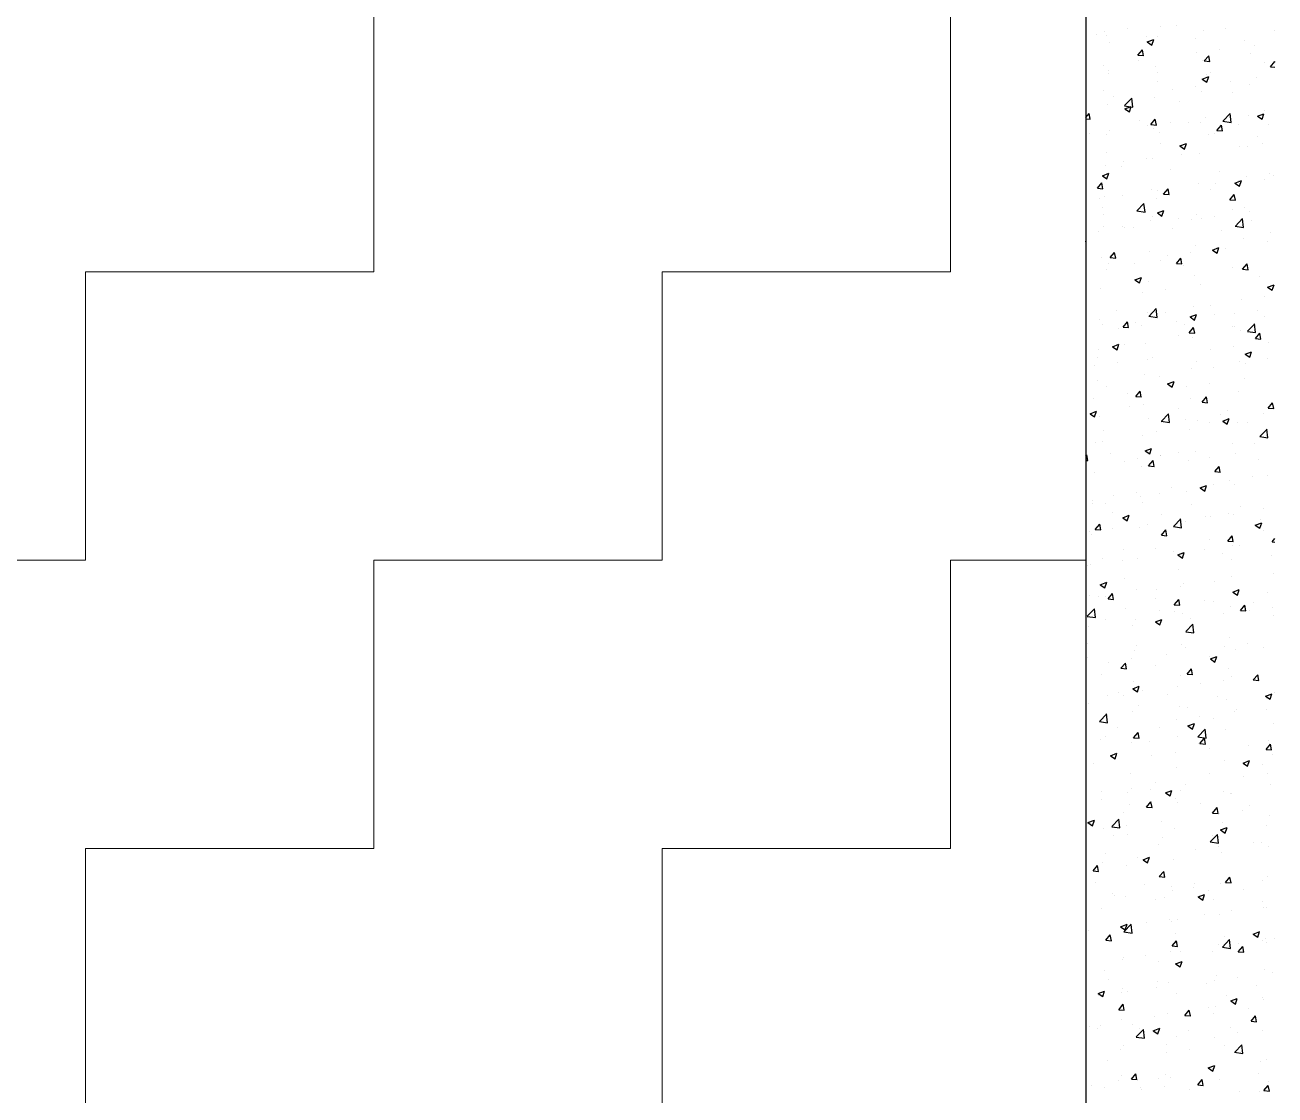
# Model space of a CAD drawing. Header units: millimetres. Extents: x 331487 to 517269, y 198509 to 399936.
# Drawn here: x 446555 to 447909, y 336120 to 337279 of the extents above; entities that cross this region are included whole.
import ezdxf

# ---------------------------------------------------------------- set-up
doc = ezdxf.new("R2010")
doc.units = ezdxf.units.MM
doc.header["$MEASUREMENT"] = 0
doc.layers.add('9th_Column', color=2, linetype='Continuous', lineweight=25)
doc.layers.add('9th_Hatch-4', color=252, linetype='Continuous', lineweight=5)
doc.layers.add('COLUMN', color=6, linetype='Continuous')

msp = doc.modelspace()

# ---------------------------------------------------------------- linework, layer by layer
at = {"layer": '9th_Column'}
msp.add_line((447704.3, 338208.5), (447704.3, 332808.5), dxfattribs=at)
at = {"layer": '9th_Hatch-4', "linetype": 'Continuous'}
for p, q in [((446932.9, 337011.6), (446932.9, 337324.1)), ((447557.9, 337011.6), (447557.9, 337324.1)), ((446620.4, 337011.6), (446932.9, 337011.6)), ((446620.4, 336699.1), (446620.4, 337011.6)), ((447245.4, 337011.6), (447557.9, 337011.6)), ((447245.4, 336699.1), (447245.4, 337011.6)), ((446307.9, 336699.1), (446620.4, 336699.1)), ((446932.9, 336699.1), (447245.4, 336699.1)), ((446932.9, 336386.6), (446932.9, 336699.1)), ((447557.9, 336699.1), (447704.3, 336699.1)), ((447557.9, 336386.6), (447557.9, 336699.1)), ((446620.4, 336386.6), (446932.9, 336386.6)), ((446620.4, 336074.1), (446620.4, 336386.6)), ((447245.4, 336386.6), (447557.9, 336386.6)), ((447245.4, 336074.1), (447245.4, 336386.6))]:
    msp.add_line(p, q, dxfattribs=at)
at = {"layer": 'COLUMN', "color": 2, "linetype": 'Continuous'}
for p, q in [((447716.4, 337269), (447716.4, 337269)), ((447724.4, 337271.7), (447724.4, 337271.7)), ((447727.3, 337267.5), (447727.3, 337267.5)), ((447749.4, 337275), (447749.4, 337275)), ((447769.8, 337266.8), (447769.8, 337266.8)), ((447781.6, 337267), (447781.6, 337267)), ((447785.6, 337277.5), (447785.6, 337277.5)), ((447802.1, 337278), (447802.1, 337278)), ((447823.1, 337264.5), (447823.1, 337264.5)), ((447832.1, 337273.4), (447832.1, 337273.4)), ((447855.4, 337275.7), (447855.4, 337275.7)), ((447908.8, 337273.4), (447908.8, 337273.4)), ((447730.3, 337259.9), (447730.3, 337259.9)), ((447760.9, 337246.3), (447765.7, 337252)), ((447766.9, 337245.7), (447765.7, 337252)), ((447770.9, 337260.6), (447777.9, 337263.3)), ((447770.9, 337260.6), (447775.9, 337257.3)), ((447775.9, 337257.3), (447777.9, 337263.3)), ((447849.2, 337252.2), (447849.2, 337252.2)), ((447876.5, 337262.3), (447876.5, 337262.3)), ((447887.1, 337257.2), (447887.1, 337257.2)), ((447760.9, 337246.3), (447766.9, 337245.8)), ((447761, 337240.6), (447761, 337240.6)), ((447824.1, 337248.9), (447824.1, 337248.9)), ((447830.9, 337240.1), (447830.9, 337240.1)), ((447832.7, 337240), (447837.5, 337245.7)), ((447832.7, 337240), (447838.6, 337239.5)), ((447838.6, 337239.5), (447837.5, 337245.7)), ((447882.9, 337247.6), (447882.9, 337247.6)), ((447898.1, 337237.9), (447898.1, 337237.9)), ((447904.4, 337233.7), (447909.2, 337239.5)), ((447909.3, 337238.6), (447909.2, 337239.5)), ((447723.1, 337235.6), (447723.1, 337235.6)), ((447728.8, 337229.4), (447728.8, 337229.4)), ((447729.1, 337226.6), (447729.1, 337226.6)), ((447780.4, 337233.7), (447780.4, 337233.7)), ((447782.2, 337227.1), (447782.2, 337227.1)), ((447835.5, 337224.9), (447835.5, 337224.9)), ((447839.8, 337227.9), (447839.8, 337227.9)), ((447904.4, 337233.7), (447909.3, 337233.3)), ((447781.5, 337217.8), (447781.5, 337217.8)), ((447822.9, 337212.7), (447822.9, 337212.7)), ((447830.6, 337220.4), (447837.6, 337223.1)), ((447830.6, 337220.4), (447835.6, 337217)), ((447835.6, 337217), (447837.6, 337223.1)), ((447860.7, 337217.7), (447860.7, 337217.7)), ((447881.6, 337214.3), (447881.6, 337214.3)), ((447888.9, 337222.6), (447888.9, 337222.6)), ((447723.2, 337207.8), (447723.2, 337207.8)), ((447734.7, 337201.1), (447734.7, 337201.1)), ((447746.4, 337191.6), (447754.2, 337199.7)), ((447755.2, 337190.1), (447754.1, 337199.6)), ((447779.2, 337200.4), (447779.2, 337200.4)), ((447797.8, 337209.4), (447797.8, 337209.4)), ((447829.7, 337206.8), (447829.7, 337206.8)), ((447863.8, 337205.9), (447863.8, 337205.9)), ((447727.8, 337193.3), (447727.8, 337193.3)), ((447746.3, 337191.5), (447755.2, 337190.1)), ((447746.6, 337188.1), (447753.6, 337190.8)), ((447746.6, 337188.1), (447751.6, 337184.8)), ((447747.1, 337185.9), (447747.1, 337185.9)), ((447751.6, 337184.8), (447753.6, 337190.8)), ((447805.4, 337195.9), (447805.4, 337195.9)), ((447897.6, 337186.6), (447897.6, 337186.6)), ((447704.3, 337178.9), (447707.9, 337183.1)), ((447704.3, 337177.2), (447709.1, 337176.8)), ((447709, 337176.8), (447707.9, 337183.1)), ((447709.3, 337178.3), (447709.3, 337178.3)), ((447762.7, 337176), (447762.7, 337176)), ((447771.5, 337170), (447771.5, 337170)), ((447774.8, 337171.1), (447779.6, 337176.8)), ((447774.8, 337171.1), (447780.8, 337170.5)), ((447780.8, 337170.5), (447779.6, 337176.8)), ((447796.6, 337173.3), (447796.6, 337173.3)), ((447816.1, 337173.8), (447816.1, 337173.8)), ((447828.5, 337173.5), (447828.5, 337173.5)), ((447834.4, 337178.3), (447834.4, 337178.3)), ((447846.5, 337164.8), (447851.3, 337170.5)), ((447852.5, 337164.3), (447851.3, 337170.5)), ((447853, 337174.9), (447861.9, 337173.5)), ((447853.1, 337175), (447860.9, 337183.1)), ((447861.9, 337173.5), (447860.8, 337183)), ((447869.5, 337171.5), (447869.5, 337171.5)), ((447880.4, 337181), (447880.4, 337181)), ((447890.3, 337180.1), (447897.3, 337182.8)), ((447890.3, 337180.1), (447895.3, 337176.8)), ((447895.3, 337176.8), (447897.3, 337182.8)), ((447901.9, 337170.9), (447901.9, 337170.9)), ((447708.4, 337161.7), (447708.4, 337161.7)), ((447726.6, 337160), (447726.6, 337160)), ((447730.4, 337164.9), (447730.4, 337164.9)), ((447778, 337167.1), (447778, 337167.1)), ((447783.8, 337162.6), (447783.8, 337162.6)), ((447837.2, 337160.3), (447837.2, 337160.3)), ((447843.6, 337160.9), (447843.6, 337160.9)), ((447846.5, 337164.8), (447852.5, 337164.3)), ((447890.5, 337158.1), (447890.5, 337158.1)), ((447785.3, 337150.9), (447785.3, 337150.9)), ((447806.3, 337147.9), (447813.3, 337150.5)), ((447806.3, 337147.9), (447811.3, 337144.5)), ((447811.2, 337144.5), (447813.3, 337150.5)), ((447871.3, 337147.1), (447871.3, 337147.1)), ((447879.2, 337147.7), (447879.2, 337147.7)), ((447896.3, 337150.4), (447896.3, 337150.4)), ((447727, 337140.9), (447727, 337140.9)), ((447745.2, 337130.6), (447745.2, 337130.6)), ((447770.3, 337133.8), (447770.3, 337133.8)), ((447776.8, 337133.8), (447776.8, 337133.8)), ((447808.1, 337138.8), (447808.1, 337138.8)), ((447827.3, 337140.2), (447827.3, 337140.2)), ((447722.3, 337115.6), (447729.3, 337118.3)), ((447722.3, 337115.6), (447727.2, 337112.3)), ((447725.4, 337126.8), (447725.4, 337126.8)), ((447727.2, 337112.2), (447729.3, 337118.3)), ((447742.8, 337125.2), (447742.8, 337125.2)), ((447796.2, 337122.9), (447796.2, 337122.9)), ((447849.6, 337120.7), (447849.6, 337120.7)), ((447902.9, 337118.4), (447902.9, 337118.4)), ((447907.9, 337116), (447907.9, 337116)), ((447716.9, 337102.1), (447721.8, 337107.9)), ((447716.9, 337102.1), (447722.9, 337101.6)), ((447722.9, 337101.6), (447721.8, 337107.9)), ((447826, 337106.9), (447826, 337106.9)), ((447845, 337107.7), (447845, 337107.7)), ((447866, 337107.6), (447873, 337110.3)), ((447866, 337107.6), (447870.9, 337104.2)), ((447870, 337111), (447870, 337111)), ((447870.9, 337104.2), (447873, 337110.3)), ((447878, 337114.4), (447878, 337114.4)), ((447897.8, 337111.2), (447897.8, 337111.2)), ((447718.9, 337091.1), (447718.9, 337091.1)), ((447724.2, 337093.5), (447724.2, 337093.5)), ((447744, 337094.4), (447744, 337094.4)), ((447775.5, 337100.5), (447775.5, 337100.5)), ((447781.2, 337091.2), (447781.2, 337091.2)), ((447781.8, 337099.4), (447781.8, 337099.4)), ((447788.7, 337095.8), (447793.5, 337101.6)), ((447788.7, 337095.8), (447794.7, 337095.3)), ((447794.6, 337095.3), (447793.5, 337101.6)), ((447839.5, 337101.2), (447839.5, 337101.2)), ((447860.4, 337089.6), (447865.2, 337095.3)), ((447860.4, 337089.6), (447866.4, 337089)), ((447866.4, 337089), (447865.2, 337095.3)), ((447722.9, 337081.2), (447722.9, 337081.2)), ((447759.6, 337077.6), (447767.4, 337085.7)), ((447759.6, 337077.5), (447768.5, 337076.1)), ((447768.5, 337076.1), (447767.3, 337085.6)), ((447781.9, 337075.3), (447788.9, 337078)), ((447781.9, 337075.3), (447786.9, 337072)), ((447786.9, 337072), (447788.9, 337078)), ((447863.5, 337079.3), (447863.5, 337079.3)), ((447876.8, 337081.1), (447876.8, 337081.1)), ((447881.6, 337076.5), (447881.6, 337076.5)), ((447723.3, 337074.1), (447723.3, 337074.1)), ((447774.3, 337067.2), (447774.3, 337067.2)), ((447776.7, 337071.8), (447776.7, 337071.8)), ((447805.1, 337069.3), (447805.1, 337069.3)), ((447818.7, 337068.3), (447818.7, 337068.3)), ((447824.8, 337073.6), (447824.8, 337073.6)), ((447830.1, 337069.6), (447830.1, 337069.6)), ((447843.7, 337071.6), (447843.7, 337071.6)), ((447866.4, 337061), (447874.2, 337069.2)), ((447875.2, 337059.6), (447874.1, 337069.1)), ((447883.5, 337067.3), (447883.5, 337067.3)), ((447717.6, 337055), (447717.6, 337055)), ((447723, 337060.2), (447723, 337060.2)), ((447744.4, 337060.7), (447744.4, 337060.7)), ((447746.8, 337059.2), (447746.8, 337059.2)), ((447755.5, 337060), (447755.5, 337060)), ((447797.8, 337058.4), (447797.8, 337058.4)), ((447851.2, 337056.2), (447851.2, 337056.2)), ((447866.3, 337060.9), (447875.2, 337059.6)), ((447875.6, 337047.8), (447875.6, 337047.8)), ((447904.6, 337053.9), (447904.6, 337053.9)), ((447704.3, 337045.6), (447704.9, 337045.8)), ((447704.3, 337044.1), (447704.9, 337045.8)), ((447823.6, 337040.3), (447823.6, 337040.3)), ((447841.6, 337035.1), (447848.6, 337037.8)), ((447841.6, 337035.1), (447846.6, 337031.7)), ((447843.3, 337034.3), (447843.3, 337034.3)), ((447846.6, 337031.7), (447848.6, 337037.8)), ((447855.3, 337037.1), (447855.3, 337037.1)), ((447901.7, 337044.3), (447901.7, 337044.3)), ((447721.8, 337026.9), (447721.8, 337026.9)), ((447730.8, 337026.9), (447735.6, 337032.6)), ((447730.8, 337026.9), (447736.8, 337026.4)), ((447736.8, 337026.4), (447735.6, 337032.6)), ((447756.8, 337021), (447756.8, 337021)), ((447773.1, 337033.9), (447773.1, 337033.9)), ((447785, 337024.2), (447785, 337024.2)), ((447792.4, 337028.8), (447792.4, 337028.8)), ((447802.6, 337020.6), (447807.4, 337026.4)), ((447808.5, 337020.1), (447807.4, 337026.4)), ((447817.4, 337032.1), (447817.4, 337032.1)), ((447726.7, 337014.2), (447726.7, 337014.2)), ((447729.2, 337020.5), (447729.2, 337020.5)), ((447802.6, 337020.6), (447808.5, 337020.1)), ((447810.2, 337018.8), (447810.2, 337018.8)), ((447863.6, 337016.5), (447863.6, 337016.5)), ((447874.3, 337014.3), (447879.1, 337020.1)), ((447874.3, 337014.5), (447874.3, 337014.5)), ((447874.3, 337014.3), (447880.3, 337013.8)), ((447880.3, 337013.8), (447879.1, 337020.1)), ((447720.5, 336993.6), (447720.5, 336993.6)), ((447757.6, 337002.8), (447764.6, 337005.5)), ((447757.6, 337002.8), (447762.6, 336999.5)), ((447762.6, 336999.5), (447764.6, 337005.5)), ((447771.9, 337000.6), (447771.9, 337000.6)), ((447822.4, 337007), (447822.4, 337007)), ((447829, 336997.7), (447829, 336997.7)), ((447892.1, 337006), (447892.1, 337006)), ((447901.3, 336994.8), (447908.3, 336997.5)), ((447901.3, 336994.8), (447906.3, 336991.5)), ((447906.3, 336991.5), (447908.3, 336997.5)), ((447766.1, 336989.4), (447766.1, 336989.4)), ((447791.1, 336992.7), (447791.1, 336992.7)), ((447873.1, 336981.2), (447873.1, 336981.2)), ((447897.5, 336984.6), (447897.5, 336984.6)), ((447737.3, 336969.9), (447737.3, 336969.9)), ((447770.7, 336967.3), (447770.7, 336967.3)), ((447772.9, 336963.6), (447780.7, 336971.7)), ((447781.7, 336962.2), (447780.6, 336971.7)), ((447790.7, 336967.7), (447790.7, 336967.7)), ((447821.2, 336973.7), (447821.2, 336973.7)), ((447839.2, 336974.6), (447839.2, 336974.6)), ((447865.8, 336966.5), (447865.8, 336966.5)), ((447890.8, 336969.8), (447890.8, 336969.8)), ((447705, 336958.7), (447705, 336958.7)), ((447719.3, 336960.3), (447719.3, 336960.3)), ((447722.6, 336954.6), (447722.6, 336954.6)), ((447744.7, 336951.7), (447749.5, 336957.4)), ((447750.7, 336951.1), (447749.5, 336957.4)), ((447758.4, 336956.5), (447758.4, 336956.5)), ((447764.8, 336953.2), (447764.8, 336953.2)), ((447772.8, 336963.5), (447781.7, 336962.2)), ((447780.9, 336964.6), (447780.9, 336964.6)), ((447802.7, 336958.2), (447802.7, 336958.2)), ((447811.8, 336954.2), (447811.8, 336954.2)), ((447817.3, 336962.6), (447824.3, 336965.3)), ((447817.3, 336962.6), (447822.3, 336959.2)), ((447822.3, 336959.2), (447824.3, 336965.3)), ((447844.1, 336965.4), (447844.1, 336965.4)), ((447879.6, 336947.1), (447887.4, 336955.2)), ((447888.4, 336945.6), (447887.3, 336955.1)), ((447897.5, 336963.1), (447897.5, 336963.1)), ((447739.8, 336949.9), (447739.8, 336949.9)), ((447744.7, 336951.7), (447750.7, 336951.2)), ((447804.8, 336942.6), (447804.8, 336942.6)), ((447816.4, 336945.4), (447821.2, 336951.1)), ((447816.4, 336945.4), (447822.4, 336944.9)), ((447820, 336940.5), (447820, 336940.5)), ((447822.4, 336944.9), (447821.2, 336951.1)), ((447863.2, 336952.6), (447863.2, 336952.6)), ((447865.2, 336952), (447865.2, 336952)), ((447871.9, 336948), (447871.9, 336948)), ((447879.5, 336947), (447888.4, 336945.6)), ((447888.2, 336939.1), (447893, 336944.9)), ((447894.1, 336938.6), (447893, 336944.9)), ((447718.1, 336927), (447718.1, 336927)), ((447733.3, 336930.3), (447740.3, 336933)), ((447733.3, 336930.3), (447738.3, 336927)), ((447738.3, 336927), (447740.3, 336933)), ((447746.5, 336932.6), (447746.5, 336932.6)), ((447769.5, 336934.1), (447769.5, 336934.1)), ((447839.5, 336927.1), (447839.5, 336927.1)), ((447864.5, 336930.4), (447864.5, 336930.4)), ((447888.2, 336939.1), (447894.1, 336938.6)), ((447902.4, 336935.4), (447902.4, 336935.4)), ((447717.4, 336919.1), (447717.4, 336919.1)), ((447738.5, 336913.8), (447738.5, 336913.8)), ((447770.8, 336916.8), (447770.8, 336916.8)), ((447776.4, 336918.8), (447776.4, 336918.8)), ((447824.2, 336914.6), (447824.2, 336914.6)), ((447870.7, 336914.7), (447870.7, 336914.7)), ((447877, 336922.3), (447884, 336925)), ((447877, 336922.3), (447882, 336919)), ((447877.6, 336912.3), (447877.6, 336912.3)), ((447882, 336918.9), (447884, 336925)), ((447901.4, 336917.6), (447901.4, 336917.6)), ((447713.4, 336910.5), (447713.4, 336910.5)), ((447768.2, 336900.8), (447768.2, 336900.8)), ((447818.8, 336907.2), (447818.8, 336907.2)), ((447843, 336907.6), (447843, 336907.6)), ((447716.9, 336893.7), (447716.9, 336893.7)), ((447726.4, 336887.6), (447726.4, 336887.6)), ((447784.7, 336897.6), (447784.7, 336897.6)), ((447793, 336890.1), (447800, 336892.7)), ((447793, 336890.1), (447797.9, 336886.7)), ((447797.9, 336886.7), (447800, 336892.7)), ((447813.2, 336887.7), (447813.2, 336887.7)), ((447838.2, 336891), (447838.2, 336891)), ((447876.1, 336895.9), (447876.1, 336895.9)), ((447712.2, 336874.4), (447712.2, 336874.4)), ((447750, 336879.3), (447750, 336879.3)), ((447758.6, 336876.5), (447763.4, 336882.2)), ((447758.6, 336876.5), (447764.6, 336875.9)), ((447764.5, 336875.9), (447763.4, 336882.2)), ((447817.5, 336873.9), (447817.5, 336873.9)), ((447830.3, 336870.2), (447835.1, 336875.9)), ((447836.3, 336869.6), (447835.1, 336875.9)), ((447869.5, 336881.4), (447869.5, 336881.4)), ((447709, 336857.8), (447716, 336860.5)), ((447713.9, 336854.4), (447715.9, 336860.5)), ((447715.7, 336860.4), (447715.7, 336860.4)), ((447751.4, 336865.7), (447751.4, 336865.7)), ((447767, 336867.5), (447767, 336867.5)), ((447804.7, 336863.5), (447804.7, 336863.5)), ((447830.3, 336870.2), (447836.3, 336869.7)), ((447858.1, 336861.2), (447858.1, 336861.2)), ((447902, 336863.9), (447906.8, 336869.6)), ((447902, 336863.9), (447908, 336863.4)), ((447908, 336863.4), (447906.8, 336869.6)), ((447709, 336857.8), (447713.9, 336854.4)), ((447719.1, 336854.5), (447719.1, 336854.5)), ((447772.4, 336852.3), (447772.4, 336852.3)), ((447786.1, 336849.6), (447795, 336848.2)), ((447786.2, 336849.7), (447794, 336857.8)), ((447786.9, 336848.2), (447786.9, 336848.2)), ((447795, 336848.2), (447793.9, 336857.7)), ((447811.9, 336851.5), (447811.9, 336851.5)), ((447825.8, 336850), (447825.8, 336850)), ((447838.9, 336848), (447838.9, 336848)), ((447849.8, 336856.5), (447849.8, 336856.5)), ((447852.7, 336849.8), (447859.7, 336852.5)), ((447852.7, 336849.8), (447857.6, 336846.4)), ((447857.6, 336846.4), (447859.7, 336852.5)), ((447868.3, 336848.1), (447868.3, 336848.1)), ((447879.2, 336847.8), (447879.2, 336847.8)), ((447897.2, 336858), (447897.2, 336858)), ((447723.7, 336839.9), (447723.7, 336839.9)), ((447765.8, 336834.2), (447765.8, 336834.2)), ((447780.6, 336838), (447780.6, 336838)), ((447816.3, 336840.6), (447816.3, 336840.6)), ((447892.8, 336833), (447901.7, 336831.6)), ((447892.9, 336833.1), (447900.7, 336841.2)), ((447901.7, 336831.6), (447900.6, 336841.1)), ((447714.5, 336827.1), (447714.5, 336827.1)), ((447722.3, 336827.9), (447722.3, 336827.9)), ((447768.6, 336817.5), (447775.6, 336820.2)), ((447768.6, 336817.5), (447773.6, 336814.2)), ((447773.6, 336814.2), (447775.6, 336820.2)), ((447862.9, 336826), (447862.9, 336826)), ((447886.6, 336825.4), (447886.6, 336825.4)), ((447704.3, 336811.8), (447705.5, 336813.3)), ((447704.3, 336807.2), (447706.7, 336807)), ((447706.7, 336807), (447705.5, 336813.2)), ((447731.5, 336814.9), (447731.5, 336814.9)), ((447746.2, 336806), (447746.2, 336806)), ((447760.6, 336808.8), (447760.6, 336808.8)), ((447772.4, 336801.2), (447777.3, 336807)), ((447778.4, 336800.7), (447777.3, 336807)), ((447784.8, 336812.6), (447784.8, 336812.6)), ((447785.6, 336812.1), (447785.6, 336812.1)), ((447804.6, 336816), (447804.6, 336816)), ((447815.1, 336807.3), (447815.1, 336807.3)), ((447823.5, 336817.1), (447823.5, 336817.1)), ((447838.2, 336810.4), (447838.2, 336810.4)), ((447867, 336814.8), (447867, 336814.8)), ((447891.6, 336808.1), (447891.6, 336808.1)), ((447713.3, 336793.9), (447713.3, 336793.9)), ((447764.6, 336800.9), (447764.6, 336800.9)), ((447772.4, 336801.2), (447778.4, 336800.7)), ((447844.2, 336795), (447849, 336800.7)), ((447844.2, 336795), (447850.2, 336794.4)), ((447850.1, 336794.4), (447849, 336800.7)), ((447901.1, 336791), (447901.1, 336791)), ((447797.2, 336777.6), (447797.2, 336777.6)), ((447828.3, 336777.3), (447835.3, 336780)), ((447828.3, 336777.3), (447833.3, 336773.9)), ((447833.3, 336773.9), (447835.3, 336780)), ((447842.7, 336781), (447842.7, 336781)), ((447860.3, 336785.9), (447860.3, 336785.9)), ((447865.8, 336781.5), (447865.8, 336781.5)), ((447885.4, 336789.2), (447885.4, 336789.2)), ((447712, 336763.8), (447712, 336763.8)), ((447734.3, 336769.3), (447734.3, 336769.3)), ((447759.3, 336772.6), (447759.3, 336772.6)), ((447763.4, 336767.6), (447763.4, 336767.6)), ((447784.4, 336771), (447784.4, 336771)), ((447813.9, 336774), (447813.9, 336774)), ((447712, 336760.6), (447712, 336760.6)), ((447726.1, 336761), (447726.1, 336761)), ((447733.1, 336750.4), (447733.1, 336750.4)), ((447765.4, 336761.5), (447765.4, 336761.5)), ((447818.7, 336759.3), (447818.7, 336759.3)), ((447859.1, 336749.8), (447859.1, 336749.8)), ((447872.1, 336757), (447872.1, 336757)), ((447896.9, 336754.8), (447896.9, 336754.8)), ((447714.6, 336732.3), (447719.4, 336738)), ((447720.6, 336731.8), (447719.4, 336738)), ((447744.3, 336745), (447751.3, 336747.7)), ((447744.3, 336745), (447749.3, 336741.7)), ((447749.3, 336741.7), (447751.3, 336747.7)), ((447770.9, 336738.2), (447770.9, 336738.2)), ((447786.5, 336748.1), (447786.5, 336748.1)), ((447799.4, 336735.7), (447807.2, 336743.8)), ((447808.2, 336734.2), (447807.1, 336743.7)), ((447812.7, 336740.7), (447812.7, 336740.7)), ((447834, 336746.5), (447834, 336746.5)), ((447839.8, 336745.9), (447839.8, 336745.9)), ((447864.6, 336748.2), (447864.6, 336748.2)), ((447888, 336737), (447895, 336739.7)), ((447888, 336737), (447893, 336733.7)), ((447893, 336733.7), (447895, 336739.7)), ((447893.2, 336743.6), (447893.2, 336743.6)), ((447708, 336729.9), (447708, 336729.9)), ((447710.8, 336727.3), (447710.8, 336727.3)), ((447714.6, 336732.3), (447720.6, 336731.8)), ((447733, 336733.2), (447733, 336733.2)), ((447762.2, 336734.3), (447762.2, 336734.3)), ((447786.3, 336726), (447791.1, 336731.8)), ((447786.3, 336726), (447792.3, 336725.5)), ((447792.3, 336725.5), (447791.1, 336731.8)), ((447799.3, 336735.6), (447808.2, 336734.2)), ((447858.1, 336719.7), (447862.9, 336725.5)), ((447864, 336719.2), (447862.9, 336725.5)), ((447896.9, 336731.3), (447896.9, 336731.3)), ((447745.5, 336710.7), (447745.5, 336710.7)), ((447780.3, 336711.3), (447780.3, 336711.3)), ((447832.8, 336710.3), (447832.8, 336710.3)), ((447838.6, 336721.3), (447838.6, 336721.3)), ((447858.1, 336719.7), (447864, 336719.2)), ((447863.4, 336714.9), (447863.4, 336714.9)), ((447870.6, 336715.3), (447870.6, 336715.3)), ((447906.1, 336719.1), (447909.3, 336722.5)), ((447906.1, 336719.1), (447909.3, 336718.5)), ((447722, 336701.3), (447722, 336701.3)), ((447744.6, 336698.7), (447744.6, 336698.7)), ((447760.9, 336701), (447760.9, 336701)), ((447798.9, 336708.5), (447798.9, 336708.5)), ((447804, 336704.8), (447811, 336707.4)), ((447804, 336704.8), (447809, 336701.4)), ((447807.7, 336707), (447807.7, 336707)), ((447809, 336701.4), (447811, 336707.4)), ((447811.5, 336707.4), (447811.5, 336707.4)), ((447852.2, 336706.2), (447852.2, 336706.2)), ((447862.6, 336699.4), (447862.6, 336699.4)), ((447905.6, 336703.9), (447905.6, 336703.9)), ((447706.7, 336693.7), (447706.7, 336693.7)), ((447709.6, 336694), (447709.6, 336694)), ((447804.3, 336689.4), (447804.3, 336689.4)), ((447907.5, 336684.2), (447907.5, 336684.2)), ((447720, 336672.5), (447727, 336675.2)), ((447720, 336672.5), (447725, 336669.2)), ((447724.9, 336669.2), (447727, 336675.2)), ((447745.9, 336679.4), (447745.9, 336679.4)), ((447806.5, 336670.9), (447806.5, 336670.9)), ((447810.2, 336674.1), (447810.2, 336674.1)), ((447844.3, 336675.9), (447844.3, 336675.9)), ((447862.2, 336681.6), (447862.2, 336681.6)), ((447708.4, 336660.7), (447708.4, 336660.7)), ((447718.3, 336659.3), (447718.3, 336659.3)), ((447726, 336659.6), (447726, 336659.6)), ((447728.5, 336657.1), (447733.3, 336662.8)), ((447728.5, 336657.1), (447734.5, 336656.6)), ((447734.4, 336656.5), (447733.3, 336662.8)), ((447759.7, 336667.7), (447759.7, 336667.7)), ((447779.4, 336657.4), (447779.4, 336657.4)), ((447781.4, 336667.6), (447781.4, 336667.6)), ((447800.2, 336650.8), (447805, 336656.5)), ((447806.2, 336650.3), (447805, 336656.5)), ((447832.8, 336655.1), (447832.8, 336655.1)), ((447863.7, 336664.5), (447870.7, 336667.2)), ((447863.7, 336664.5), (447868.7, 336661.1)), ((447868.7, 336661.1), (447870.7, 336667.2)), ((447900.8, 336664.4), (447900.8, 336664.4)), ((447706, 336638.3), (447713.7, 336646.4)), ((447714.8, 336636.8), (447713.7, 336646.3)), ((447747.1, 336646.2), (447747.1, 336646.2)), ((447784.1, 336644.4), (447784.1, 336644.4)), ((447800.2, 336650.8), (447806.2, 336650.3)), ((447800.5, 336643.9), (447800.5, 336643.9)), ((447842.4, 336654.4), (447842.4, 336654.4)), ((447853.8, 336641.7), (447853.8, 336641.7)), ((447861, 336648.4), (447861, 336648.4)), ((447871.9, 336644.5), (447876.7, 336650.3)), ((447871.9, 336644.5), (447877.9, 336644)), ((447877.9, 336644), (447876.7, 336650.3)), ((447881.2, 336644.8), (447881.2, 336644.8)), ((447886.1, 336652.8), (447886.1, 336652.8)), ((447906.2, 336648.1), (447906.2, 336648.1)), ((447705.9, 336638.2), (447714.8, 336636.8)), ((447725.8, 336634.4), (447725.8, 336634.4)), ((447755.1, 336628.2), (447755.1, 336628.2)), ((447758.5, 336634.5), (447758.5, 336634.5)), ((447779.7, 336632.2), (447786.7, 336634.9)), ((447779.7, 336632.2), (447784.6, 336628.9)), ((447780.1, 336631.5), (447780.1, 336631.5)), ((447784.6, 336628.9), (447786.7, 336634.9)), ((447809, 336640.9), (447809, 336640.9)), ((447812.7, 336621.7), (447820.5, 336629.9)), ((447818, 336636.4), (447818, 336636.4)), ((447821.5, 336620.3), (447820.4, 336629.8)), ((447907.2, 336639.4), (447907.2, 336639.4)), ((447707.2, 336627.4), (447707.2, 336627.4)), ((447812.6, 336621.6), (447821.5, 336620.3)), ((447859.7, 336615.1), (447859.7, 336615.1)), ((447706.1, 336608.8), (447706.1, 336608.8)), ((447757.3, 336601.2), (447757.3, 336601.2)), ((447759.5, 336606.5), (447759.5, 336606.5)), ((447807.8, 336607.6), (447807.8, 336607.6)), ((447812.9, 336604.3), (447812.9, 336604.3)), ((447854.9, 336605.3), (447854.9, 336605.3)), ((447866.2, 336602), (447866.2, 336602)), ((447879.9, 336608.6), (447879.9, 336608.6)), ((447896.6, 336604.7), (447896.6, 336604.7)), ((447706, 336594.1), (447706, 336594.1)), ((447728.8, 336588.7), (447728.8, 336588.7)), ((447742.3, 336581.9), (447747.2, 336587.6)), ((447748.3, 336581.3), (447747.2, 336587.6)), ((447753.8, 336592), (447753.8, 336592)), ((447791.7, 336597), (447791.7, 336597)), ((447838.3, 336594.7), (447838.3, 336594.7)), ((447839.4, 336592), (447846.4, 336594.7)), ((447839.4, 336592), (447844.3, 336588.6)), ((447844.3, 336588.6), (447846.4, 336594.7)), ((447721.7, 336574.7), (447721.7, 336574.7)), ((447742.3, 336581.9), (447748.3, 336581.3)), ((447780, 336584.7), (447780, 336584.7)), ((447806.6, 336574.3), (447806.6, 336574.3)), ((447814.1, 336575.6), (447818.9, 336581.3)), ((447814.1, 336575.6), (447820.1, 336575.1)), ((447820, 336575), (447818.9, 336581.3)), ((447858.5, 336581.8), (447858.5, 336581.8)), ((447885.8, 336569.3), (447890.6, 336575)), ((447891.8, 336568.8), (447890.6, 336575)), ((447891.5, 336574.2), (447891.5, 336574.2)), ((447704.7, 336560.8), (447704.7, 336560.8)), ((447755.3, 336559.7), (447762.3, 336562.4)), ((447756.1, 336567.9), (447756.1, 336567.9)), ((447760.3, 336556.4), (447762.3, 336562.4)), ((447804, 336562.7), (447804, 336562.7)), ((447828.6, 336565.9), (447828.6, 336565.9)), ((447853.6, 336569.2), (447853.6, 336569.2)), ((447862.3, 336572.7), (447862.3, 336572.7)), ((447885.8, 336569.3), (447891.8, 336568.8)), ((447727.5, 336552.6), (447727.5, 336552.6)), ((447740, 336555.4), (447740, 336555.4)), ((447745.6, 336552.7), (447745.6, 336552.7)), ((447755.3, 336559.7), (447760.3, 336556.4)), ((447765.4, 336557.6), (447765.4, 336557.6)), ((447793.4, 336553.2), (447793.4, 336553.2)), ((447846.8, 336550.9), (447846.8, 336550.9)), ((447857.3, 336548.5), (447857.3, 336548.5)), ((447899.1, 336551.7), (447906.1, 336554.4)), ((447899.1, 336551.7), (447904, 336548.4)), ((447900.2, 336548.7), (447900.2, 336548.7)), ((447904, 336548.4), (447906, 336554.4)), ((447908.7, 336555.5), (447908.7, 336555.5)), ((447707.7, 336544.2), (447707.7, 336544.2)), ((447754.9, 336534.6), (447754.9, 336534.6)), ((447761.1, 336542), (447761.1, 336542)), ((447805.4, 336541), (447805.4, 336541)), ((447814.5, 336539.7), (447814.5, 336539.7)), ((447865.2, 336534.7), (447865.2, 336534.7)), ((447867.9, 336537.5), (447867.9, 336537.5)), ((447900.5, 336537.8), (447900.5, 336537.8)), ((447719.1, 336524.2), (447728, 336522.9)), ((447719.2, 336524.3), (447727, 336532.4)), ((447728, 336522.9), (447726.9, 336532.4)), ((447802.3, 336526.4), (447802.3, 336526.4)), ((447815, 336519.5), (447822, 336522.2)), ((447820, 336516.1), (447822, 336522.2)), ((447827.3, 336529.7), (447827.3, 336529.7)), ((447842.2, 336527.7), (447842.2, 336527.7)), ((447907.4, 336522.2), (447907.4, 336522.2)), ((447725.5, 336507.7), (447725.5, 336507.7)), ((447739.1, 336518.1), (447739.1, 336518.1)), ((447756.2, 336506.6), (447761, 336512.4)), ((447756.2, 336506.6), (447762.2, 336506.1)), ((447762.2, 336506.1), (447761, 336512.4)), ((447783.8, 336517.7), (447783.8, 336517.7)), ((447804.2, 336507.7), (447804.2, 336507.7)), ((447815, 336519.5), (447820, 336516.1)), ((447825.8, 336507.7), (447834.7, 336506.3)), ((447825.9, 336507.8), (447833.7, 336515.9)), ((447828, 336500.4), (447832.8, 336506.1)), ((447833.9, 336499.8), (447832.8, 336506.1)), ((447834.7, 336506.3), (447833.6, 336515.8)), ((447856.1, 336515.2), (447856.1, 336515.2)), ((447720.1, 336504.6), (447720.1, 336504.6)), ((447753.7, 336501.3), (447753.7, 336501.3)), ((447773.5, 336502.3), (447773.5, 336502.3)), ((447826.9, 336500.1), (447826.9, 336500.1)), ((447828, 336500.4), (447833.9, 336499.8)), ((447838.9, 336495.3), (447838.9, 336495.3)), ((447880.3, 336497.8), (447880.3, 336497.8)), ((447899.7, 336494.1), (447904.5, 336499.8)), ((447899.7, 336494.1), (447905.7, 336493.6)), ((447902, 336503.6), (447902, 336503.6)), ((447905.7, 336493.6), (447904.5, 336499.8)), ((447731, 336487.2), (447738, 336489.9)), ((447731, 336487.2), (447736, 336483.9)), ((447736, 336483.9), (447738, 336489.9)), ((447775.9, 336487), (447775.9, 336487)), ((447801, 336490.3), (447801, 336490.3)), ((447854.9, 336481.9), (447854.9, 336481.9)), ((447874.7, 336479.2), (447881.7, 336481.9)), ((447874.7, 336479.2), (447879.7, 336475.9)), ((447879.7, 336475.9), (447881.7, 336481.9)), ((447906.2, 336488.9), (447906.2, 336488.9)), ((447712.8, 336478.7), (447712.8, 336478.7)), ((447752.4, 336468), (447752.4, 336468)), ((447802.9, 336474.4), (447802.9, 336474.4)), ((447838, 336468.1), (447838, 336468.1)), ((447896.3, 336478.1), (447896.3, 336478.1)), ((447900.7, 336467.4), (447900.7, 336467.4)), ((447779.7, 336458.1), (447779.7, 336458.1)), ((447812.5, 336455.8), (447812.5, 336455.8)), ((447875.7, 336464.2), (447875.7, 336464.2)), ((447905, 336455.7), (447905, 336455.7)), ((447721.4, 336448.1), (447721.4, 336448.1)), ((447721.7, 336440.1), (447721.7, 336440.1)), ((447749.6, 336447.6), (447749.6, 336447.6)), ((447754, 336451.2), (447754, 336451.2)), ((447774.7, 336450.9), (447774.7, 336450.9)), ((447790.7, 336447), (447797.7, 336449.6)), ((447790.7, 336447), (447795.7, 336443.6)), ((447795.7, 336443.6), (447797.7, 336449.6)), ((447801.7, 336441.1), (447801.7, 336441.1)), ((447807.4, 336449), (447807.4, 336449)), ((447853.7, 336448.6), (447853.7, 336448.6)), ((447860.8, 336446.7), (447860.8, 336446.7)), ((447862, 336446.1), (447862, 336446.1)), ((447704.3, 336437.2), (447704.4, 336437.2)), ((447745.3, 336426.1), (447745.3, 336426.1)), ((447751.2, 336434.7), (447751.2, 336434.7)), ((447770.1, 336431.4), (447774.9, 336437.2)), ((447770.1, 336431.4), (447776.1, 336430.9)), ((447776.1, 336430.9), (447774.9, 336437.2)), ((447775.1, 336437.8), (447775.1, 336437.8)), ((447803.7, 336436.1), (447803.7, 336436.1)), ((447828.5, 336435.6), (447828.5, 336435.6)), ((447841.8, 336425.1), (447846.6, 336430.9)), ((447841.8, 336425.1), (447847.8, 336424.6)), ((447847.8, 336424.6), (447846.6, 336430.9)), ((447874.4, 336428), (447874.4, 336428)), ((447881.9, 336433.3), (447881.9, 336433.3)), ((447706.7, 336414.7), (447713.7, 336417.4)), ((447706.7, 336414.7), (447711.7, 336411.3)), ((447711.6, 336411.3), (447713.7, 336417.4)), ((447732.5, 336410.4), (447740.3, 336418.5)), ((447741.3, 336408.9), (447740.2, 336418.4)), ((447748.4, 336411.4), (447748.4, 336411.4)), ((447786.2, 336416.4), (447786.2, 336416.4)), ((447849.4, 336424.7), (447849.4, 336424.7)), ((447852.5, 336415.3), (447852.5, 336415.3)), ((447903.8, 336422.4), (447903.8, 336422.4)), ((447723.3, 336408.1), (447723.3, 336408.1)), ((447732.4, 336410.3), (447741.3, 336408.9)), ((447734.1, 336400.4), (447734.1, 336400.4)), ((447750, 336401.4), (447750, 336401.4)), ((447787.5, 336398.2), (447787.5, 336398.2)), ((447800.5, 336407.8), (447800.5, 336407.8)), ((447839.2, 336393.8), (447847, 336401.9)), ((447841.9, 336401.1), (447841.9, 336401.1)), ((447848, 336392.3), (447846.9, 336401.8)), ((447850.4, 336406.7), (447857.4, 336409.4)), ((447850.4, 336406.7), (447855.4, 336403.3)), ((447855.4, 336403.3), (447857.4, 336409.4)), ((447900.2, 336411.1), (447900.2, 336411.1)), ((447783.5, 336391.1), (447783.5, 336391.1)), ((447823.1, 336385.3), (447823.1, 336385.3)), ((447839.1, 336393.7), (447848, 336392.3)), ((447840.9, 336395.9), (447840.9, 336395.9)), ((447848.1, 336388.6), (447848.1, 336388.6)), ((447886, 336393.6), (447886, 336393.6)), ((447894.3, 336393.6), (447894.3, 336393.6)), ((447902.6, 336389.1), (447902.6, 336389.1)), ((447722.1, 336372), (447722.1, 336372)), ((447725.2, 336381.1), (447725.2, 336381.1)), ((447759.9, 336377), (447759.9, 336377)), ((447766.4, 336374.4), (447773.4, 336377.1)), ((447766.4, 336374.4), (447771.3, 336371.1)), ((447771.3, 336371.1), (447773.4, 336377.1)), ((447799.3, 336374.5), (447799.3, 336374.5)), ((447851.2, 336382), (447851.2, 336382)), ((447712.2, 336362.5), (447717.1, 336368.2)), ((447712.2, 336362.5), (447718.2, 336361.9)), ((447718.2, 336361.9), (447717.1, 336368.2)), ((447748.8, 336368.1), (447748.8, 336368.1)), ((447784, 336356.2), (447788.8, 336361.9)), ((447789.9, 336355.7), (447788.8, 336361.9)), ((447714.7, 336349.3), (447714.7, 336349.3)), ((447768, 336347.1), (447768, 336347.1)), ((447784, 336356.2), (447790, 336355.7)), ((447796.8, 336345.8), (447796.8, 336345.8)), ((447821.4, 336344.8), (447821.4, 336344.8)), ((447821.8, 336349.1), (447821.8, 336349.1)), ((447850, 336348.7), (447850, 336348.7)), ((447855.7, 336349.9), (447860.5, 336355.7)), ((447855.7, 336349.9), (447861.7, 336349.4)), ((447859.7, 336354.1), (447859.7, 336354.1)), ((447861.7, 336349.4), (447860.5, 336355.7)), ((447896, 336351.5), (447896, 336351.5)), ((447901.4, 336355.8), (447901.4, 336355.8)), ((447733.6, 336337.5), (447733.6, 336337.5)), ((447735.7, 336335.9), (447735.7, 336335.9)), ((447747.6, 336334.8), (447747.6, 336334.8)), ((447779.4, 336331.4), (447779.4, 336331.4)), ((447789.1, 336333.6), (447789.1, 336333.6)), ((447798.1, 336341.3), (447798.1, 336341.3)), ((447826.1, 336334.2), (447833.1, 336336.9)), ((447826.1, 336334.2), (447831, 336330.8)), ((447831, 336330.8), (447833.1, 336336.9)), ((447837.7, 336341.4), (447837.7, 336341.4)), ((447842.5, 336331.4), (447842.5, 336331.4)), ((447874.8, 336342.5), (447874.8, 336342.5)), ((447721.1, 336321.4), (447721.1, 336321.4)), ((447861.7, 336319.5), (447861.7, 336319.5)), ((447895.9, 336329.1), (447895.9, 336329.1)), ((447896.5, 336323), (447896.5, 336323)), ((447900.1, 336322.5), (447900.1, 336322.5)), ((447742, 336301.9), (447749, 336304.6)), ((447745.7, 336296.4), (447753.5, 336304.5)), ((447747, 336298.6), (447749, 336304.6)), ((447754.5, 336294.9), (447753.4, 336304.4)), ((447770.5, 336306.4), (447770.5, 336306.4)), ((447795.5, 336309.7), (447795.5, 336309.7)), ((447796.9, 336308), (447796.9, 336308)), ((447803.4, 336309.5), (447803.4, 336309.5)), ((447833.4, 336314.7), (447833.4, 336314.7)), ((447848.8, 336315.5), (447848.8, 336315.5)), ((447707.3, 336298.1), (447707.3, 336298.1)), ((447726.1, 336287.3), (447730.9, 336293)), ((447732.1, 336286.7), (447730.9, 336293)), ((447742, 336301.9), (447747, 336298.6)), ((447745.1, 336299.5), (447745.1, 336299.5)), ((447745.6, 336296.3), (447754.5, 336294.9)), ((447746.4, 336301.6), (447746.4, 336301.6)), ((447748.1, 336296.2), (447748.1, 336296.2)), ((447801.5, 336294), (447801.5, 336294)), ((447854.9, 336291.7), (447854.9, 336291.7)), ((447885.7, 336293.9), (447892.8, 336296.6)), ((447885.7, 336293.9), (447890.7, 336290.6)), ((447890.7, 336290.6), (447892.7, 336296.6)), ((447908.3, 336289.5), (447908.3, 336289.5)), ((447726.1, 336287.3), (447732.1, 336286.7)), ((447797.8, 336281), (447802.7, 336286.7)), ((447797.8, 336281), (447803.8, 336280.5)), ((447803.8, 336280.4), (447802.7, 336286.7)), ((447847.6, 336282.2), (447847.6, 336282.2)), ((447852.4, 336279.8), (447861.3, 336278.4)), ((447852.5, 336279.8), (447860.2, 336288)), ((447861.3, 336278.4), (447860.2, 336287.9)), ((447869.6, 336274.7), (447874.4, 336280.4)), ((447870.2, 336283.5), (447870.2, 336283.5)), ((447875.5, 336274.2), (447874.4, 336280.4)), ((447895.3, 336286.8), (447895.3, 336286.8)), ((447898.9, 336289.2), (447898.9, 336289.2)), ((447899.9, 336284.5), (447899.9, 336284.5)), ((447744.2, 336266.9), (447744.2, 336266.9)), ((447745.1, 336268.3), (447745.1, 336268.3)), ((447769.2, 336270.2), (447769.2, 336270.2)), ((447783.2, 336264.5), (447783.2, 336264.5)), ((447795.6, 336274.7), (447795.6, 336274.7)), ((447801.7, 336261.7), (447808.7, 336264.3)), ((447806.7, 336258.3), (447808.7, 336264.3)), ((447807.1, 336275.2), (447807.1, 336275.2)), ((447841.6, 336274.5), (447841.6, 336274.5)), ((447869.6, 336274.7), (447875.6, 336274.2)), ((447724.9, 336254.5), (447724.9, 336254.5)), ((447801.7, 336261.7), (447806.7, 336258.3)), ((447846.4, 336248.9), (447846.4, 336248.9)), ((447897.7, 336255.9), (447897.7, 336255.9)), ((447906.8, 336252.4), (447906.8, 336252.4)), ((447728.7, 336245.1), (447728.7, 336245.1)), ((447780.8, 336235.8), (447780.8, 336235.8)), ((447782.1, 336242.9), (447782.1, 336242.9)), ((447794.4, 336241.4), (447794.4, 336241.4)), ((447835.4, 336240.6), (447835.4, 336240.6)), ((447843.9, 336244.1), (447843.9, 336244.1)), ((447869, 336247.4), (447869, 336247.4)), ((447888.8, 336238.4), (447888.8, 336238.4)), ((447717.7, 336229.4), (447724.7, 336232.1)), ((447717.7, 336229.4), (447722.7, 336226.1)), ((447717.9, 336227.5), (447717.9, 336227.5)), ((447722.7, 336226.1), (447724.7, 336232.1)), ((447742.9, 336230.8), (447742.9, 336230.8)), ((447743.9, 336235), (447743.9, 336235)), ((447749.8, 336231.7), (447749.8, 336231.7)), ((447803.1, 336229.4), (447803.1, 336229.4)), ((447856.5, 336227.2), (447856.5, 336227.2)), ((447861.4, 336221.4), (447868.4, 336224.1)), ((447866.4, 336218), (447868.4, 336224.1)), ((447895.8, 336224.8), (447895.8, 336224.8)), ((447896.5, 336222.6), (447896.5, 336222.6)), ((447740, 336212), (447744.8, 336217.8)), ((447740, 336212), (447746, 336211.5)), ((447746, 336211.5), (447744.8, 336217.8)), ((447793.2, 336208.1), (447793.2, 336208.1)), ((447811.7, 336205.8), (447816.5, 336211.5)), ((447817.7, 336205.2), (447816.5, 336211.5)), ((447837.4, 336214.8), (447837.4, 336214.8)), ((447845.2, 336215.6), (447845.2, 336215.6)), ((447861.4, 336221.4), (447866.4, 336218)), ((447880.5, 336212.9), (447880.5, 336212.9)), ((447720.8, 336194.8), (447720.8, 336194.8)), ((447742.7, 336201.7), (447742.7, 336201.7)), ((447754.5, 336196.3), (447754.5, 336196.3)), ((447779.1, 336204.8), (447779.1, 336204.8)), ((447811.7, 336205.8), (447817.7, 336205.2)), ((447817.6, 336204.7), (447817.6, 336204.7)), ((447842.7, 336208), (447842.7, 336208)), ((447883.5, 336199.5), (447888.3, 336205.2)), ((447883.5, 336199.5), (447889.4, 336199)), ((447889.4, 336199), (447888.3, 336205.2)), ((447708.8, 336194.3), (447708.8, 336194.3)), ((447716.6, 336191.4), (447716.6, 336191.4)), ((447758.9, 336182.3), (447767.8, 336181)), ((447759, 336182.4), (447766.8, 336190.5)), ((447762.2, 336192), (447762.2, 336192)), ((447767.8, 336181), (447766.7, 336190.5)), ((447777.4, 336189.1), (447784.4, 336191.8)), ((447777.4, 336189.1), (447782.4, 336185.8)), ((447782.4, 336185.8), (447784.4, 336191.8)), ((447803.1, 336182.9), (447803.1, 336182.9)), ((447815.5, 336189.8), (447815.5, 336189.8)), ((447843.9, 336182.3), (447843.9, 336182.3)), ((447861.4, 336192.9), (447861.4, 336192.9)), ((447868.9, 336187.5), (447868.9, 336187.5)), ((447895.3, 336189.3), (447895.3, 336189.3)), ((447741.5, 336168.4), (447741.5, 336168.4)), ((447744.8, 336172.8), (447744.8, 336172.8)), ((447792, 336174.8), (447792, 336174.8)), ((447816.3, 336168.5), (447816.3, 336168.5)), ((447854.2, 336173.5), (447854.2, 336173.5)), ((447865.7, 336165.9), (447873.5, 336174)), ((447874.5, 336164.4), (447873.4, 336173.9)), ((447728.2, 336156.9), (447728.2, 336156.9)), ((447791.3, 336165.2), (447791.3, 336165.2)), ((447865.6, 336165.8), (447874.5, 336164.4)), ((447894.1, 336156.1), (447894.1, 336156.1)), ((447899.6, 336157.9), (447899.6, 336157.9)), ((447742.7, 336140.9), (447742.7, 336140.9)), ((447753.9, 336136.8), (447758.7, 336142.6)), ((447759.8, 336136.3), (447758.7, 336142.6)), ((447790.8, 336141.5), (447790.8, 336141.5)), ((447837.1, 336148.9), (447844.1, 336151.6)), ((447837.1, 336148.9), (447842.1, 336145.5)), ((447841.3, 336147.9), (447841.3, 336147.9)), ((447842.1, 336145.5), (447844.1, 336151.6)), ((447842.7, 336149), (447842.7, 336149)), ((447891.1, 336142.4), (447891.1, 336142.4)), ((447710.4, 336129.8), (447710.4, 336129.8)), ((447724.6, 336127.8), (447724.6, 336127.8)), ((447740.3, 336135.1), (447740.3, 336135.1)), ((447753.9, 336136.8), (447759.9, 336136.3)), ((447763.8, 336127.5), (447763.8, 336127.5)), ((447782.9, 336137.8), (447782.9, 336137.8)), ((447790, 336129.1), (447790, 336129.1)), ((447796.1, 336138.7), (447796.1, 336138.7)), ((447825.6, 336130.5), (447830.4, 336136.3)), ((447825.6, 336130.5), (447831.6, 336130)), ((447827.9, 336134.1), (447827.9, 336134.1)), ((447831.6, 336130), (447830.4, 336136.3)), ((447849.4, 336136.4), (447849.4, 336136.4)), ((447897.3, 336124.3), (447902.1, 336130)), ((447903.3, 336123.7), (447902.1, 336130)), ((447902.8, 336134.2), (447902.8, 336134.2)), ((447765, 336125.8), (447765, 336125.8)), ((447817.1, 336125.2), (447817.1, 336125.2)), ((447870.5, 336123), (447870.5, 336123)), ((447892.9, 336122.8), (447892.9, 336122.8)), ((447897.3, 336124.3), (447903.3, 336123.7))]:
    msp.add_line(p, q, dxfattribs=at)

doc.saveas('drawing.dxf')
